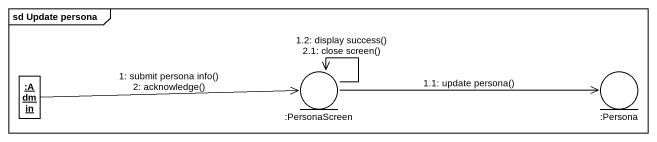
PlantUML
@startuml
mainframe sd Update persona
allowmixing
hide circle
hide empty members
object ":Admin" as Admin
entity ":PersonaScreen" as PersonaScreen
entity ":Persona" as Persona
Admin -right-> PersonaScreen : 1: submit persona info()\n2: acknowledge()
PersonaScreen -right-> Persona : 1.1: update persona()
PersonaScreen --> PersonaScreen : 1.2: display success()\n2.1: close screen()
@enduml
